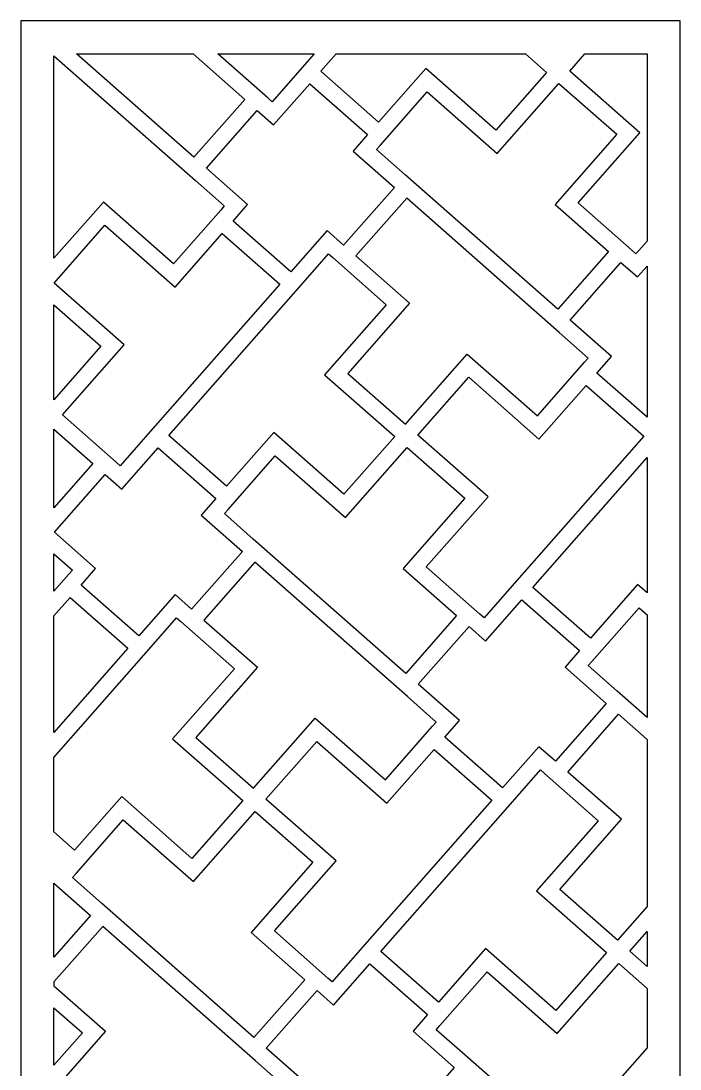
# Model space of a CAD drawing. Header units: centimetres. Extents: x -9.8 to 4.4, y -10 to 10.2.
# Drawn here: x -2.33 to 4.35, y -0.37 to 10.25 of the extents above; entities that cross this region are included whole.
import ezdxf

# ---------------------------------------------------------------- set-up
doc = ezdxf.new("R2010")
doc.units = ezdxf.units.CM
doc.header["$MEASUREMENT"] = 0
doc.layers.add('layer 1', color=7, linetype='Continuous')

msp = doc.modelspace()

# ---------------------------------------------------------------- linework, layer by layer
at = {"layer": 'layer 1', "color": 242}
for points, knots in [([(-2.32963, 10.24756), (-2.32963, 10.24756), (-2.14456, 10.24756), (-2.14456, 10.24756), (-2.14456, 10.24756), (-2.14456, 10.24756), (-0.32447, 10.24756), (-0.32447, 10.24756), (-0.32447, 10.24756), (-0.32447, 10.24756), (-0.10185, 10.24756), (-0.10185, 10.24756), (-0.10185, 10.24756), (-0.10185, 10.24756), (0.93645, 10.24756), (0.93645, 10.24756), (0.93645, 10.24756), (0.93645, 10.24756), (1.15896, 10.24756), (1.15896, 10.24756), (1.15896, 10.24756), (2.22292, 10.24756), (3.28689, 10.24756), (4.35085, 10.24756), (4.35085, 10.24756), (4.35085, 3.51141), (4.35085, -3.22474), (4.35085, -9.96089), (4.35085, -9.96089), (4.35085, -9.96089), (3.70964, -9.96089), (3.70964, -9.96089), (3.70964, -9.96089), (3.70964, -9.96089), (3.45687, -9.96089), (3.45687, -9.96089), (3.45687, -9.96089), (3.45687, -9.96089), (2.28319, -9.96089), (2.28319, -9.96089), (2.28319, -9.96089), (2.28319, -9.96089), (2.02449, -9.96089), (2.02449, -9.96089), (2.02449, -9.96089), (2.02449, -9.96089), (1.98653, -9.96089), (1.98653, -9.96089), (1.98653, -9.96089), (1.98653, -9.96089), (1.76405, -9.96089), (1.76405, -9.96089), (1.76405, -9.96089), (1.76405, -9.96089), (1.43455, -9.96089), (1.43455, -9.96089), (1.43455, -9.96089), (1.43455, -9.96089), (1.18177, -9.96089), (1.18177, -9.96089), (1.18177, -9.96089), (1.18177, -9.96089), (0.72574, -9.96089), (0.72574, -9.96089), (0.72574, -9.96089), (0.72574, -9.96089), (0.50324, -9.96089), (0.50324, -9.96089), (0.50324, -9.96089), (0.50324, -9.96089), (0.33934, -9.96089), (0.33934, -9.96089), (0.33934, -9.96089), (0.33934, -9.96089), (0.08643, -9.96089), (0.08643, -9.96089), (0.08643, -9.96089), (0.08643, -9.96089), (-0.53507, -9.96089), (-0.53507, -9.96089), (-0.53507, -9.96089), (-0.53507, -9.96089), (-0.75756, -9.96089), (-0.75756, -9.96089), (-0.75756, -9.96089), (-0.75756, -9.96089), (-1.09304, -9.96089), (-1.09304, -9.96089), (-1.09304, -9.96089), (-1.09304, -9.96089), (-1.34582, -9.96089), (-1.34582, -9.96089), (-1.34582, -9.96089), (-1.34582, -9.96089), (-2.32963, -9.96089), (-2.32963, -9.96089), (-2.32963, -9.96089), (-2.32963, -3.31007), (-2.32963, 3.34076), (-2.32963, 9.99158), (-2.32963, 9.99158), (-2.32963, 9.99158), (-2.32963, 10.18797), (-2.32963, 10.18797), (-2.32963, 10.18797), (-2.32963, 10.18797), (-2.32963, 10.24756), (-2.32963, 10.24756)], [0, 0, 0, 0, 0.03571429, 0.03571429, 0.03571429, 0.03571429, 0.07142857, 0.07142857, 0.07142857, 0.07142857, 0.10714286, 0.10714286, 0.10714286, 0.10714286, 0.14285714, 0.14285714, 0.14285714, 0.14285714, 0.17857143, 0.17857143, 0.17857143, 0.17857143, 0.21428571, 0.21428571, 0.21428571, 0.21428571, 0.25, 0.25, 0.25, 0.25, 0.28571429, 0.28571429, 0.28571429, 0.28571429, 0.32142857, 0.32142857, 0.32142857, 0.32142857, 0.35714286, 0.35714286, 0.35714286, 0.35714286, 0.39285714, 0.39285714, 0.39285714, 0.39285714, 0.42857143, 0.42857143, 0.42857143, 0.42857143, 0.46428571, 0.46428571, 0.46428571, 0.46428571, 0.5, 0.5, 0.5, 0.5, 0.53571429, 0.53571429, 0.53571429, 0.53571429, 0.57142857, 0.57142857, 0.57142857, 0.57142857, 0.60714286, 0.60714286, 0.60714286, 0.60714286, 0.64285714, 0.64285714, 0.64285714, 0.64285714, 0.67857143, 0.67857143, 0.67857143, 0.67857143, 0.71428571, 0.71428571, 0.71428571, 0.71428571, 0.75, 0.75, 0.75, 0.75, 0.78571429, 0.78571429, 0.78571429, 0.78571429, 0.82142857, 0.82142857, 0.82142857, 0.82142857, 0.85714286, 0.85714286, 0.85714286, 0.85714286, 0.89285714, 0.89285714, 0.89285714, 0.89285714, 0.92857143, 0.92857143, 0.92857143, 0.92857143, 1, 1, 1, 1]), ([(-1.9956, 7.84332), (-1.9956, 7.84332), (-1.49359, 8.41365), (-1.49359, 8.41365), (-1.49359, 8.41365), (-1.49359, 8.41365), (-1.49353, 8.41372), (-1.49353, 8.41372), (-1.49353, 8.41372), (-1.49353, 8.41372), (-0.78313, 7.78841), (-0.78313, 7.78841), (-0.78313, 7.78841), (-0.78313, 7.78841), (-0.30502, 8.33159), (-0.30502, 8.33159), (-0.30502, 8.33159), (-0.30502, 8.33159), (-0.26818, 8.37345), (-0.26818, 8.37345), (-0.26818, 8.37345), (-0.26818, 8.37345), (-0.56069, 8.63092), (-0.56069, 8.63092), (-0.56069, 8.63092), (-0.56069, 8.63092), (-1.9956, 9.89396), (-1.9956, 9.89396), (-1.9956, 9.89396), (-1.9956, 9.89396), (-1.9956, 7.84332), (-1.9956, 7.84332)], [0, 0, 0, 0, 0.11111111, 0.11111111, 0.11111111, 0.11111111, 0.22222222, 0.22222222, 0.22222222, 0.22222222, 0.33333333, 0.33333333, 0.33333333, 0.33333333, 0.44444444, 0.44444444, 0.44444444, 0.44444444, 0.55555556, 0.55555556, 0.55555556, 0.55555556, 0.66666667, 0.66666667, 0.66666667, 0.66666667, 0.77777778, 0.77777778, 0.77777778, 0.77777778, 1, 1, 1, 1]), ([(-1.76508, 9.91353), (-1.76508, 9.91353), (-0.57577, 8.86669), (-0.57577, 8.86669), (-0.57577, 8.86669), (-0.57577, 8.86669), (-0.06089, 9.45167), (-0.06089, 9.45167), (-0.06089, 9.45167), (-0.06089, 9.45167), (-0.5856, 9.91353), (-0.5856, 9.91353), (-0.5856, 9.91353), (-0.5856, 9.91353), (-1.76508, 9.91353), (-1.76508, 9.91353)], [0, 0, 0, 0, 0.2, 0.2, 0.2, 0.2, 0.4, 0.4, 0.4, 0.4, 0.6, 0.6, 0.6, 0.6, 1, 1, 1, 1]), ([(-0.33269, 9.91353), (-0.33269, 9.91353), (0.1749, 9.46676), (0.1749, 9.46676), (0.1749, 9.46676), (0.1749, 9.46676), (0.17483, 9.46669), (0.17483, 9.46669), (0.17483, 9.46669), (0.17483, 9.46669), (0.21668, 9.42985), (0.21668, 9.42985), (0.21668, 9.42985), (0.21668, 9.42985), (0.47417, 9.72237), (0.47417, 9.72237), (0.47417, 9.72237), (0.47417, 9.72237), (0.64244, 9.91353), (0.64244, 9.91353), (0.64244, 9.91353), (0.64244, 9.91353), (-0.33269, 9.91353), (-0.33269, 9.91353)], [0, 0, 0, 0, 0.14285714, 0.14285714, 0.14285714, 0.14285714, 0.28571429, 0.28571429, 0.28571429, 0.28571429, 0.42857143, 0.42857143, 0.42857143, 0.42857143, 0.57142857, 0.57142857, 0.57142857, 0.57142857, 0.71428571, 0.71428571, 0.71428571, 0.71428571, 1, 1, 1, 1]), ([(0.86494, 9.91353), (0.86494, 9.91353), (0.70995, 9.73745), (0.70995, 9.73745), (0.70995, 9.73745), (0.70995, 9.73745), (1.29491, 9.22254), (1.29491, 9.22254), (1.29491, 9.22254), (1.29491, 9.22254), (1.77308, 9.7658), (1.77308, 9.7658), (1.77308, 9.7658), (1.77308, 9.7658), (1.77316, 9.76573), (1.77316, 9.76573), (1.77316, 9.76573), (1.77316, 9.76573), (2.48348, 9.14049), (2.48348, 9.14049), (2.48348, 9.14049), (2.48348, 9.14049), (2.99844, 9.72552), (2.99844, 9.72552), (2.99844, 9.72552), (2.99844, 9.72552), (2.78484, 9.91353), (2.78484, 9.91353), (2.78484, 9.91353), (2.78484, 9.91353), (0.86494, 9.91353), (0.86494, 9.91353)], [0, 0, 0, 0, 0.11111111, 0.11111111, 0.11111111, 0.11111111, 0.22222222, 0.22222222, 0.22222222, 0.22222222, 0.33333333, 0.33333333, 0.33333333, 0.33333333, 0.44444444, 0.44444444, 0.44444444, 0.44444444, 0.55555556, 0.55555556, 0.55555556, 0.55555556, 0.66666667, 0.66666667, 0.66666667, 0.66666667, 0.77777778, 0.77777778, 0.77777778, 0.77777778, 1, 1, 1, 1]), ([(3.38655, 9.91353), (3.38655, 9.91353), (3.23422, 9.74048), (3.23422, 9.74048), (3.23422, 9.74048), (3.23422, 9.74048), (3.94455, 9.11523), (3.94455, 9.11523), (3.94455, 9.11523), (3.94455, 9.11523), (3.94449, 9.11516), (3.94449, 9.11516), (3.94449, 9.11516), (3.94449, 9.11516), (3.94455, 9.11509), (3.94455, 9.11509), (3.94455, 9.11509), (3.94455, 9.11509), (3.31933, 8.40477), (3.31933, 8.40477), (3.31933, 8.40477), (3.31933, 8.40477), (3.8625, 7.92666), (3.8625, 7.92666), (3.8625, 7.92666), (3.8625, 7.92666), (3.86244, 7.92659), (3.86244, 7.92659), (3.86244, 7.92659), (3.86244, 7.92659), (3.90429, 7.88975), (3.90429, 7.88975), (3.90429, 7.88975), (3.90429, 7.88975), (4.01683, 8.01761), (4.01683, 8.01761), (4.01683, 8.01761), (4.01683, 8.01761), (4.01683, 9.91353), (4.01683, 9.91353), (4.01683, 9.91353), (4.01683, 9.91353), (3.38655, 9.91353), (3.38655, 9.91353)], [0, 0, 0, 0, 0.08333333, 0.08333333, 0.08333333, 0.08333333, 0.16666667, 0.16666667, 0.16666667, 0.16666667, 0.25, 0.25, 0.25, 0.25, 0.33333333, 0.33333333, 0.33333333, 0.33333333, 0.41666667, 0.41666667, 0.41666667, 0.41666667, 0.5, 0.5, 0.5, 0.5, 0.58333333, 0.58333333, 0.58333333, 0.58333333, 0.66666667, 0.66666667, 0.66666667, 0.66666667, 0.75, 0.75, 0.75, 0.75, 0.83333333, 0.83333333, 0.83333333, 0.83333333, 1, 1, 1, 1]), ([(1.18455, 9.09718), (1.18455, 9.09718), (0.5996, 9.61208), (0.5996, 9.61208), (0.5996, 9.61208), (0.5996, 9.61208), (0.2317, 9.19412), (0.2317, 9.19412), (0.2317, 9.19412), (0.2317, 9.19412), (0.06449, 9.34132), (0.06449, 9.34132), (0.06449, 9.34132), (0.06449, 9.34132), (-0.45042, 8.75636), (-0.45042, 8.75636), (-0.45042, 8.75636), (-0.45042, 8.75636), (-0.03246, 8.38846), (-0.03246, 8.38846), (-0.03246, 8.38846), (-0.03246, 8.38846), (-0.17965, 8.22124), (-0.17965, 8.22124), (-0.17965, 8.22124), (-0.17965, 8.22124), (0.40539, 7.70628), (0.40539, 7.70628), (0.40539, 7.70628), (0.40539, 7.70628), (0.77327, 8.12424), (0.77327, 8.12424), (0.77327, 8.12424), (0.77327, 8.12424), (0.94042, 7.9771), (0.94042, 7.9771), (0.94042, 7.9771), (0.94042, 7.9771), (1.45537, 8.56213), (1.45537, 8.56213), (1.45537, 8.56213), (1.45537, 8.56213), (1.03743, 8.93003), (1.03743, 8.93003), (1.03743, 8.93003), (1.03743, 8.93003), (1.18455, 9.09718), (1.18455, 9.09718)], [0, 0, 0, 0, 0.07692308, 0.07692308, 0.07692308, 0.07692308, 0.15384615, 0.15384615, 0.15384615, 0.15384615, 0.23076923, 0.23076923, 0.23076923, 0.23076923, 0.30769231, 0.30769231, 0.30769231, 0.30769231, 0.38461538, 0.38461538, 0.38461538, 0.38461538, 0.46153846, 0.46153846, 0.46153846, 0.46153846, 0.53846154, 0.53846154, 0.53846154, 0.53846154, 0.61538462, 0.61538462, 0.61538462, 0.61538462, 0.69230769, 0.69230769, 0.69230769, 0.69230769, 0.76923077, 0.76923077, 0.76923077, 0.76923077, 0.84615385, 0.84615385, 0.84615385, 0.84615385, 1, 1, 1, 1]), ([(3.62671, 7.91157), (3.62671, 7.91157), (3.08355, 8.38968), (3.08355, 8.38968), (3.08355, 8.38968), (3.08355, 8.38968), (3.0836, 8.38975), (3.0836, 8.38975), (3.0836, 8.38975), (3.0836, 8.38975), (3.08352, 8.38982), (3.08352, 8.38982), (3.08352, 8.38982), (3.08352, 8.38982), (3.70878, 9.10015), (3.70878, 9.10015), (3.70878, 9.10015), (3.70878, 9.10015), (3.12382, 9.61504), (3.12382, 9.61504), (3.12382, 9.61504), (3.12382, 9.61504), (2.49856, 8.90471), (2.49856, 8.90471), (2.49856, 8.90471), (2.49856, 8.90471), (2.49849, 8.90477), (2.49849, 8.90477), (2.49849, 8.90477), (2.49849, 8.90477), (1.78816, 9.53002), (1.78816, 9.53002), (1.78816, 9.53002), (1.78816, 9.53002), (1.30999, 8.98678), (1.30999, 8.98678), (1.30999, 8.98678), (1.30999, 8.98678), (1.30992, 8.98684), (1.30992, 8.98684), (1.30992, 8.98684), (1.30992, 8.98684), (1.27314, 8.94504), (1.27314, 8.94504), (1.27314, 8.94504), (1.27314, 8.94504), (1.56566, 8.68758), (1.56566, 8.68758), (1.56566, 8.68758), (1.56566, 8.68758), (3.11182, 7.3266), (3.11182, 7.3266), (3.11182, 7.3266), (3.11182, 7.3266), (3.62671, 7.91157), (3.62671, 7.91157)], [0, 0, 0, 0, 0.06666667, 0.06666667, 0.06666667, 0.06666667, 0.13333333, 0.13333333, 0.13333333, 0.13333333, 0.2, 0.2, 0.2, 0.2, 0.26666667, 0.26666667, 0.26666667, 0.26666667, 0.33333333, 0.33333333, 0.33333333, 0.33333333, 0.4, 0.4, 0.4, 0.4, 0.46666667, 0.46666667, 0.46666667, 0.46666667, 0.53333333, 0.53333333, 0.53333333, 0.53333333, 0.6, 0.6, 0.6, 0.6, 0.66666667, 0.66666667, 0.66666667, 0.66666667, 0.73333333, 0.73333333, 0.73333333, 0.73333333, 0.8, 0.8, 0.8, 0.8, 0.86666667, 0.86666667, 0.86666667, 0.86666667, 1, 1, 1, 1]), ([(2.90447, 6.24831), (2.90447, 6.24831), (2.19408, 6.87363), (2.19408, 6.87363), (2.19408, 6.87363), (2.19408, 6.87363), (2.194, 6.87355), (2.194, 6.87355), (2.194, 6.87355), (2.194, 6.87355), (1.56877, 6.16323), (1.56877, 6.16323), (1.56877, 6.16323), (1.56877, 6.16323), (0.98373, 6.67819), (0.98373, 6.67819), (0.98373, 6.67819), (0.98373, 6.67819), (1.60904, 7.38859), (1.60904, 7.38859), (1.60904, 7.38859), (1.60904, 7.38859), (1.06578, 7.86676), (1.06578, 7.86676), (1.06578, 7.86676), (1.06578, 7.86676), (1.58074, 8.45179), (1.58074, 8.45179), (1.58074, 8.45179), (1.58074, 8.45179), (3.1269, 7.09084), (3.1269, 7.09084), (3.1269, 7.09084), (3.1269, 7.09084), (3.41943, 6.83336), (3.41943, 6.83336), (3.41943, 6.83336), (3.41943, 6.83336), (3.38258, 6.7915), (3.38258, 6.7915), (3.38258, 6.7915), (3.38258, 6.7915), (2.90447, 6.24831), (2.90447, 6.24831)], [0, 0, 0, 0, 0.08333333, 0.08333333, 0.08333333, 0.08333333, 0.16666667, 0.16666667, 0.16666667, 0.16666667, 0.25, 0.25, 0.25, 0.25, 0.33333333, 0.33333333, 0.33333333, 0.33333333, 0.41666667, 0.41666667, 0.41666667, 0.41666667, 0.5, 0.5, 0.5, 0.5, 0.58333333, 0.58333333, 0.58333333, 0.58333333, 0.66666667, 0.66666667, 0.66666667, 0.66666667, 0.75, 0.75, 0.75, 0.75, 0.83333333, 0.83333333, 0.83333333, 0.83333333, 1, 1, 1, 1]), ([(-1.99348, 7.59298), (-1.99348, 7.59298), (-1.28314, 6.96772), (-1.28314, 6.96772), (-1.28314, 6.96772), (-1.28314, 6.96772), (-1.28321, 6.96765), (-1.28321, 6.96765), (-1.28321, 6.96765), (-1.28321, 6.96765), (-1.28313, 6.9676), (-1.28313, 6.9676), (-1.28313, 6.9676), (-1.28313, 6.9676), (-1.90838, 6.25728), (-1.90838, 6.25728), (-1.90838, 6.25728), (-1.90838, 6.25728), (-1.36521, 5.77915), (-1.36521, 5.77915), (-1.36521, 5.77915), (-1.36521, 5.77915), (-1.36527, 5.77907), (-1.36527, 5.77907), (-1.36527, 5.77907), (-1.36527, 5.77907), (-1.3234, 5.74224), (-1.3234, 5.74224), (-1.3234, 5.74224), (-1.3234, 5.74224), (-1.06593, 6.03475), (-1.06593, 6.03475), (-1.06593, 6.03475), (-1.06593, 6.03475), (0.29503, 7.58092), (0.29503, 7.58092), (0.29503, 7.58092), (0.29503, 7.58092), (-0.29, 8.09588), (-0.29, 8.09588), (-0.29, 8.09588), (-0.29, 8.09588), (-0.76811, 7.5527), (-0.76811, 7.5527), (-0.76811, 7.5527), (-0.76811, 7.5527), (-0.76818, 7.55262), (-0.76818, 7.55262), (-0.76818, 7.55262), (-0.76818, 7.55262), (-1.47858, 8.17794), (-1.47858, 8.17794), (-1.47858, 8.17794), (-1.47858, 8.17794), (-1.99348, 7.59298), (-1.99348, 7.59298)], [0, 0, 0, 0, 0.06666667, 0.06666667, 0.06666667, 0.06666667, 0.13333333, 0.13333333, 0.13333333, 0.13333333, 0.2, 0.2, 0.2, 0.2, 0.26666667, 0.26666667, 0.26666667, 0.26666667, 0.33333333, 0.33333333, 0.33333333, 0.33333333, 0.4, 0.4, 0.4, 0.4, 0.46666667, 0.46666667, 0.46666667, 0.46666667, 0.53333333, 0.53333333, 0.53333333, 0.53333333, 0.6, 0.6, 0.6, 0.6, 0.66666667, 0.66666667, 0.66666667, 0.66666667, 0.73333333, 0.73333333, 0.73333333, 0.73333333, 0.8, 0.8, 0.8, 0.8, 0.86666667, 0.86666667, 0.86666667, 0.86666667, 1, 1, 1, 1]), ([(-0.24518, 5.53494), (-0.24518, 5.53494), (0.23299, 6.07819), (0.23299, 6.07819), (0.23299, 6.07819), (0.23299, 6.07819), (0.23306, 6.07814), (0.23306, 6.07814), (0.23306, 6.07814), (0.23306, 6.07814), (0.94338, 5.45288), (0.94338, 5.45288), (0.94338, 5.45288), (0.94338, 5.45288), (1.45834, 6.03793), (1.45834, 6.03793), (1.45834, 6.03793), (1.45834, 6.03793), (0.74802, 6.66316), (0.74802, 6.66316), (0.74802, 6.66316), (0.74802, 6.66316), (1.37332, 7.37356), (1.37332, 7.37356), (1.37332, 7.37356), (1.37332, 7.37356), (0.83007, 7.85174), (0.83007, 7.85174), (0.83007, 7.85174), (0.83007, 7.85174), (0.78828, 7.88852), (0.78828, 7.88852), (0.78828, 7.88852), (0.78828, 7.88852), (0.53081, 7.59601), (0.53081, 7.59601), (0.53081, 7.59601), (0.53081, 7.59601), (-0.83016, 6.04984), (-0.83016, 6.04984), (-0.83016, 6.04984), (-0.83016, 6.04984), (-0.24518, 5.53494), (-0.24518, 5.53494)], [0, 0, 0, 0, 0.08333333, 0.08333333, 0.08333333, 0.08333333, 0.16666667, 0.16666667, 0.16666667, 0.16666667, 0.25, 0.25, 0.25, 0.25, 0.33333333, 0.33333333, 0.33333333, 0.33333333, 0.41666667, 0.41666667, 0.41666667, 0.41666667, 0.5, 0.5, 0.5, 0.5, 0.58333333, 0.58333333, 0.58333333, 0.58333333, 0.66666667, 0.66666667, 0.66666667, 0.66666667, 0.75, 0.75, 0.75, 0.75, 0.83333333, 0.83333333, 0.83333333, 0.83333333, 1, 1, 1, 1]), ([(4.01683, 7.76481), (4.01683, 7.76481), (3.91931, 7.65403), (3.91931, 7.65403), (3.91931, 7.65403), (3.91931, 7.65403), (3.75208, 7.80123), (3.75208, 7.80123), (3.75208, 7.80123), (3.75208, 7.80123), (3.23719, 7.21626), (3.23719, 7.21626), (3.23719, 7.21626), (3.23719, 7.21626), (3.65514, 6.84837), (3.65514, 6.84837), (3.65514, 6.84837), (3.65514, 6.84837), (3.50795, 6.68114), (3.50795, 6.68114), (3.50795, 6.68114), (3.50795, 6.68114), (4.01683, 6.23322), (4.01683, 6.23322), (4.01683, 6.23322), (4.01683, 6.23322), (4.01683, 7.76481), (4.01683, 7.76481)], [0, 0, 0, 0, 0.125, 0.125, 0.125, 0.125, 0.25, 0.25, 0.25, 0.25, 0.375, 0.375, 0.375, 0.375, 0.5, 0.5, 0.5, 0.5, 0.625, 0.625, 0.625, 0.625, 0.75, 0.75, 0.75, 0.75, 1, 1, 1, 1]), ([(-1.9956, 6.41109), (-1.9956, 6.41109), (-1.51892, 6.95264), (-1.51892, 6.95264), (-1.51892, 6.95264), (-1.51892, 6.95264), (-1.9956, 7.37224), (-1.9956, 7.37224), (-1.9956, 7.37224), (-1.9956, 7.37224), (-1.9956, 6.41109), (-1.9956, 6.41109)], [0, 0, 0, 0, 0.25, 0.25, 0.25, 0.25, 0.5, 0.5, 0.5, 0.5, 1, 1, 1, 1]), ([(1.69413, 6.05288), (1.69413, 6.05288), (2.40446, 5.42763), (2.40446, 5.42763), (2.40446, 5.42763), (2.40446, 5.42763), (2.4044, 5.42756), (2.4044, 5.42756), (2.4044, 5.42756), (2.4044, 5.42756), (2.40447, 5.42749), (2.40447, 5.42749), (2.40447, 5.42749), (2.40447, 5.42749), (1.77921, 4.71717), (1.77921, 4.71717), (1.77921, 4.71717), (1.77921, 4.71717), (2.3224, 4.23905), (2.3224, 4.23905), (2.3224, 4.23905), (2.3224, 4.23905), (2.32233, 4.23899), (2.32233, 4.23899), (2.32233, 4.23899), (2.32233, 4.23899), (2.36419, 4.20214), (2.36419, 4.20214), (2.36419, 4.20214), (2.36419, 4.20214), (2.62167, 4.49467), (2.62167, 4.49467), (2.62167, 4.49467), (2.62167, 4.49467), (3.98264, 6.04082), (3.98264, 6.04082), (3.98264, 6.04082), (3.98264, 6.04082), (3.39759, 6.55577), (3.39759, 6.55577), (3.39759, 6.55577), (3.39759, 6.55577), (2.91949, 6.0126), (2.91949, 6.0126), (2.91949, 6.0126), (2.91949, 6.0126), (2.91943, 6.01254), (2.91943, 6.01254), (2.91943, 6.01254), (2.91943, 6.01254), (2.20902, 6.63783), (2.20902, 6.63783), (2.20902, 6.63783), (2.20902, 6.63783), (1.69413, 6.05288), (1.69413, 6.05288)], [0, 0, 0, 0, 0.06666667, 0.06666667, 0.06666667, 0.06666667, 0.13333333, 0.13333333, 0.13333333, 0.13333333, 0.2, 0.2, 0.2, 0.2, 0.26666667, 0.26666667, 0.26666667, 0.26666667, 0.33333333, 0.33333333, 0.33333333, 0.33333333, 0.4, 0.4, 0.4, 0.4, 0.46666667, 0.46666667, 0.46666667, 0.46666667, 0.53333333, 0.53333333, 0.53333333, 0.53333333, 0.6, 0.6, 0.6, 0.6, 0.66666667, 0.66666667, 0.66666667, 0.66666667, 0.73333333, 0.73333333, 0.73333333, 0.73333333, 0.8, 0.8, 0.8, 0.8, 0.86666667, 0.86666667, 0.86666667, 0.86666667, 1, 1, 1, 1]), ([(-1.9956, 5.31574), (-1.9956, 5.31574), (-1.60097, 5.76407), (-1.60097, 5.76407), (-1.60097, 5.76407), (-1.60097, 5.76407), (-1.9956, 6.11142), (-1.9956, 6.11142), (-1.9956, 6.11142), (-1.9956, 6.11142), (-1.9956, 5.31574), (-1.9956, 5.31574)], [0, 0, 0, 0, 0.25, 0.25, 0.25, 0.25, 0.5, 0.5, 0.5, 0.5, 1, 1, 1, 1]), ([(-0.59967, 4.28951), (-0.59967, 4.28951), (-0.08471, 4.87454), (-0.08471, 4.87454), (-0.08471, 4.87454), (-0.08471, 4.87454), (-0.50265, 5.24242), (-0.50265, 5.24242), (-0.50265, 5.24242), (-0.50265, 5.24242), (-0.35554, 5.40957), (-0.35554, 5.40957), (-0.35554, 5.40957), (-0.35554, 5.40957), (-0.9405, 5.92448), (-0.9405, 5.92448), (-0.9405, 5.92448), (-0.9405, 5.92448), (-1.30839, 5.50653), (-1.30839, 5.50653), (-1.30839, 5.50653), (-1.30839, 5.50653), (-1.47562, 5.65371), (-1.47562, 5.65371), (-1.47562, 5.65371), (-1.47562, 5.65371), (-1.99052, 5.06875), (-1.99052, 5.06875), (-1.99052, 5.06875), (-1.99052, 5.06875), (-1.57256, 4.70086), (-1.57256, 4.70086), (-1.57256, 4.70086), (-1.57256, 4.70086), (-1.71975, 4.53364), (-1.71975, 4.53364), (-1.71975, 4.53364), (-1.71975, 4.53364), (-1.13471, 4.01869), (-1.13471, 4.01869), (-1.13471, 4.01869), (-1.13471, 4.01869), (-0.76682, 4.43664), (-0.76682, 4.43664), (-0.76682, 4.43664), (-0.76682, 4.43664), (-0.59967, 4.28951), (-0.59967, 4.28951)], [0, 0, 0, 0, 0.07692308, 0.07692308, 0.07692308, 0.07692308, 0.15384615, 0.15384615, 0.15384615, 0.15384615, 0.23076923, 0.23076923, 0.23076923, 0.23076923, 0.30769231, 0.30769231, 0.30769231, 0.30769231, 0.38461538, 0.38461538, 0.38461538, 0.38461538, 0.46153846, 0.46153846, 0.46153846, 0.46153846, 0.53846154, 0.53846154, 0.53846154, 0.53846154, 0.61538462, 0.61538462, 0.61538462, 0.61538462, 0.69230769, 0.69230769, 0.69230769, 0.69230769, 0.76923077, 0.76923077, 0.76923077, 0.76923077, 0.84615385, 0.84615385, 0.84615385, 0.84615385, 1, 1, 1, 1]), ([(0.02555, 4.99996), (0.02555, 4.99996), (1.57173, 3.639), (1.57173, 3.639), (1.57173, 3.639), (1.57173, 3.639), (2.08662, 4.22398), (2.08662, 4.22398), (2.08662, 4.22398), (2.08662, 4.22398), (1.54345, 4.70208), (1.54345, 4.70208), (1.54345, 4.70208), (1.54345, 4.70208), (1.54352, 4.70216), (1.54352, 4.70216), (1.54352, 4.70216), (1.54352, 4.70216), (1.54344, 4.70222), (1.54344, 4.70222), (1.54344, 4.70222), (1.54344, 4.70222), (2.16868, 5.41255), (2.16868, 5.41255), (2.16868, 5.41255), (2.16868, 5.41255), (1.58371, 5.92744), (1.58371, 5.92744), (1.58371, 5.92744), (1.58371, 5.92744), (0.95848, 5.21712), (0.95848, 5.21712), (0.95848, 5.21712), (0.95848, 5.21712), (0.95841, 5.21718), (0.95841, 5.21718), (0.95841, 5.21718), (0.95841, 5.21718), (0.24807, 5.84243), (0.24807, 5.84243), (0.24807, 5.84243), (0.24807, 5.84243), (-0.2301, 5.29917), (-0.2301, 5.29917), (-0.2301, 5.29917), (-0.2301, 5.29917), (-0.23017, 5.29924), (-0.23017, 5.29924), (-0.23017, 5.29924), (-0.23017, 5.29924), (-0.26695, 5.25745), (-0.26695, 5.25745), (-0.26695, 5.25745), (-0.26695, 5.25745), (0.02555, 4.99996), (0.02555, 4.99996)], [0, 0, 0, 0, 0.06666667, 0.06666667, 0.06666667, 0.06666667, 0.13333333, 0.13333333, 0.13333333, 0.13333333, 0.2, 0.2, 0.2, 0.2, 0.26666667, 0.26666667, 0.26666667, 0.26666667, 0.33333333, 0.33333333, 0.33333333, 0.33333333, 0.4, 0.4, 0.4, 0.4, 0.46666667, 0.46666667, 0.46666667, 0.46666667, 0.53333333, 0.53333333, 0.53333333, 0.53333333, 0.6, 0.6, 0.6, 0.6, 0.66666667, 0.66666667, 0.66666667, 0.66666667, 0.73333333, 0.73333333, 0.73333333, 0.73333333, 0.8, 0.8, 0.8, 0.8, 0.86666667, 0.86666667, 0.86666667, 0.86666667, 1, 1, 1, 1]), ([(4.01683, 5.82689), (4.01683, 5.82689), (2.85744, 4.50975), (2.85744, 4.50975), (2.85744, 4.50975), (2.85744, 4.50975), (3.44241, 3.99485), (3.44241, 3.99485), (3.44241, 3.99485), (3.44241, 3.99485), (3.92059, 4.5381), (3.92059, 4.5381), (3.92059, 4.5381), (3.92059, 4.5381), (3.92066, 4.53803), (3.92066, 4.53803), (3.92066, 4.53803), (3.92066, 4.53803), (4.01683, 4.45338), (4.01683, 4.45338), (4.01683, 4.45338), (4.01683, 4.45338), (4.01683, 5.82689), (4.01683, 5.82689)], [0, 0, 0, 0, 0.14285714, 0.14285714, 0.14285714, 0.14285714, 0.28571429, 0.28571429, 0.28571429, 0.28571429, 0.42857143, 0.42857143, 0.42857143, 0.42857143, 0.57142857, 0.57142857, 0.57142857, 0.57142857, 0.71428571, 0.71428571, 0.71428571, 0.71428571, 1, 1, 1, 1]), ([(-1.9956, 4.47302), (-1.9956, 4.47302), (-1.84511, 4.64399), (-1.84511, 4.64399), (-1.84511, 4.64399), (-1.84511, 4.64399), (-1.80826, 4.68585), (-1.80826, 4.68585), (-1.80826, 4.68585), (-1.80826, 4.68585), (-1.9956, 4.85075), (-1.9956, 4.85075), (-1.9956, 4.85075), (-1.9956, 4.85075), (-1.9956, 4.47302), (-1.9956, 4.47302)], [0, 0, 0, 0, 0.2, 0.2, 0.2, 0.2, 0.4, 0.4, 0.4, 0.4, 0.6, 0.6, 0.6, 0.6, 1, 1, 1, 1]), ([(1.36437, 2.56072), (1.36437, 2.56072), (0.65397, 3.18602), (0.65397, 3.18602), (0.65397, 3.18602), (0.65397, 3.18602), (0.65391, 3.18596), (0.65391, 3.18596), (0.65391, 3.18596), (0.65391, 3.18596), (0.02867, 2.47561), (0.02867, 2.47561), (0.02867, 2.47561), (0.02867, 2.47561), (-0.55636, 2.99058), (-0.55636, 2.99058), (-0.55636, 2.99058), (-0.55636, 2.99058), (0.06894, 3.70098), (0.06894, 3.70098), (0.06894, 3.70098), (0.06894, 3.70098), (-0.47432, 4.17916), (-0.47432, 4.17916), (-0.47432, 4.17916), (-0.47432, 4.17916), (0.04065, 4.76419), (0.04065, 4.76419), (0.04065, 4.76419), (0.04065, 4.76419), (1.58682, 3.40323), (1.58682, 3.40323), (1.58682, 3.40323), (1.58682, 3.40323), (1.87933, 3.14576), (1.87933, 3.14576), (1.87933, 3.14576), (1.87933, 3.14576), (1.84249, 3.10389), (1.84249, 3.10389), (1.84249, 3.10389), (1.84249, 3.10389), (1.36437, 2.56072), (1.36437, 2.56072)], [0, 0, 0, 0, 0.08333333, 0.08333333, 0.08333333, 0.08333333, 0.16666667, 0.16666667, 0.16666667, 0.16666667, 0.25, 0.25, 0.25, 0.25, 0.33333333, 0.33333333, 0.33333333, 0.33333333, 0.41666667, 0.41666667, 0.41666667, 0.41666667, 0.5, 0.5, 0.5, 0.5, 0.58333333, 0.58333333, 0.58333333, 0.58333333, 0.66666667, 0.66666667, 0.66666667, 0.66666667, 0.75, 0.75, 0.75, 0.75, 0.83333333, 0.83333333, 0.83333333, 0.83333333, 1, 1, 1, 1]), ([(-1.9956, 3.04064), (-1.9956, 3.04064), (-1.24507, 3.89331), (-1.24507, 3.89331), (-1.24507, 3.89331), (-1.24507, 3.89331), (-1.83009, 4.40828), (-1.83009, 4.40828), (-1.83009, 4.40828), (-1.83009, 4.40828), (-1.9956, 4.22024), (-1.9956, 4.22024), (-1.9956, 4.22024), (-1.9956, 4.22024), (-1.9956, 3.04064), (-1.9956, 3.04064)], [0, 0, 0, 0, 0.2, 0.2, 0.2, 0.2, 0.4, 0.4, 0.4, 0.4, 0.6, 0.6, 0.6, 0.6, 1, 1, 1, 1]), ([(3.08794, 2.74941), (3.08794, 2.74941), (3.60289, 3.33443), (3.60289, 3.33443), (3.60289, 3.33443), (3.60289, 3.33443), (3.18495, 3.70234), (3.18495, 3.70234), (3.18495, 3.70234), (3.18495, 3.70234), (3.33207, 3.86948), (3.33207, 3.86948), (3.33207, 3.86948), (3.33207, 3.86948), (2.7471, 4.38439), (2.7471, 4.38439), (2.7471, 4.38439), (2.7471, 4.38439), (2.37921, 3.96643), (2.37921, 3.96643), (2.37921, 3.96643), (2.37921, 3.96643), (2.21198, 4.11362), (2.21198, 4.11362), (2.21198, 4.11362), (2.21198, 4.11362), (1.6971, 3.52866), (1.6971, 3.52866), (1.6971, 3.52866), (1.6971, 3.52866), (2.11506, 3.16076), (2.11506, 3.16076), (2.11506, 3.16076), (2.11506, 3.16076), (1.96785, 2.99355), (1.96785, 2.99355), (1.96785, 2.99355), (1.96785, 2.99355), (2.55288, 2.47859), (2.55288, 2.47859), (2.55288, 2.47859), (2.55288, 2.47859), (2.92077, 2.89654), (2.92077, 2.89654), (2.92077, 2.89654), (2.92077, 2.89654), (3.08794, 2.74941), (3.08794, 2.74941)], [0, 0, 0, 0, 0.07692308, 0.07692308, 0.07692308, 0.07692308, 0.15384615, 0.15384615, 0.15384615, 0.15384615, 0.23076923, 0.23076923, 0.23076923, 0.23076923, 0.30769231, 0.30769231, 0.30769231, 0.30769231, 0.38461538, 0.38461538, 0.38461538, 0.38461538, 0.46153846, 0.46153846, 0.46153846, 0.46153846, 0.53846154, 0.53846154, 0.53846154, 0.53846154, 0.61538462, 0.61538462, 0.61538462, 0.61538462, 0.69230769, 0.69230769, 0.69230769, 0.69230769, 0.76923077, 0.76923077, 0.76923077, 0.76923077, 0.84615385, 0.84615385, 0.84615385, 0.84615385, 1, 1, 1, 1]), ([(4.01683, 4.23088), (4.01683, 4.23088), (3.93567, 4.30232), (3.93567, 4.30232), (3.93567, 4.30232), (3.93567, 4.30232), (3.4575, 3.75908), (3.4575, 3.75908), (3.4575, 3.75908), (3.4575, 3.75908), (3.45743, 3.75913), (3.45743, 3.75913), (3.45743, 3.75913), (3.45743, 3.75913), (3.42064, 3.71735), (3.42064, 3.71735), (3.42064, 3.71735), (3.42064, 3.71735), (3.71316, 3.45987), (3.71316, 3.45987), (3.71316, 3.45987), (3.71316, 3.45987), (4.01683, 3.19258), (4.01683, 3.19258), (4.01683, 3.19258), (4.01683, 3.19258), (4.01683, 4.23088), (4.01683, 4.23088)], [0, 0, 0, 0, 0.125, 0.125, 0.125, 0.125, 0.25, 0.25, 0.25, 0.25, 0.375, 0.375, 0.375, 0.375, 0.5, 0.5, 0.5, 0.5, 0.625, 0.625, 0.625, 0.625, 0.75, 0.75, 0.75, 0.75, 1, 1, 1, 1]), ([(-1.9956, 2.03247), (-1.9956, 2.03247), (-1.78529, 1.84734), (-1.78529, 1.84734), (-1.78529, 1.84734), (-1.78529, 1.84734), (-1.3071, 2.39059), (-1.3071, 2.39059), (-1.3071, 2.39059), (-1.3071, 2.39059), (-1.30704, 2.39053), (-1.30704, 2.39053), (-1.30704, 2.39053), (-1.30704, 2.39053), (-0.59671, 1.76529), (-0.59671, 1.76529), (-0.59671, 1.76529), (-0.59671, 1.76529), (-0.08175, 2.35032), (-0.08175, 2.35032), (-0.08175, 2.35032), (-0.08175, 2.35032), (-0.79209, 2.97556), (-0.79209, 2.97556), (-0.79209, 2.97556), (-0.79209, 2.97556), (-0.16677, 3.68597), (-0.16677, 3.68597), (-0.16677, 3.68597), (-0.16677, 3.68597), (-0.71003, 4.16414), (-0.71003, 4.16414), (-0.71003, 4.16414), (-0.71003, 4.16414), (-0.75181, 4.20092), (-0.75181, 4.20092), (-0.75181, 4.20092), (-0.75181, 4.20092), (-1.00929, 3.9084), (-1.00929, 3.9084), (-1.00929, 3.9084), (-1.00929, 3.9084), (-1.9956, 2.78786), (-1.9956, 2.78786), (-1.9956, 2.78786), (-1.9956, 2.78786), (-1.9956, 2.03247), (-1.9956, 2.03247)], [0, 0, 0, 0, 0.07692308, 0.07692308, 0.07692308, 0.07692308, 0.15384615, 0.15384615, 0.15384615, 0.15384615, 0.23076923, 0.23076923, 0.23076923, 0.23076923, 0.30769231, 0.30769231, 0.30769231, 0.30769231, 0.38461538, 0.38461538, 0.38461538, 0.38461538, 0.46153846, 0.46153846, 0.46153846, 0.46153846, 0.53846154, 0.53846154, 0.53846154, 0.53846154, 0.61538462, 0.61538462, 0.61538462, 0.61538462, 0.69230769, 0.69230769, 0.69230769, 0.69230769, 0.76923077, 0.76923077, 0.76923077, 0.76923077, 0.84615385, 0.84615385, 0.84615385, 0.84615385, 1, 1, 1, 1]), ([(4.01683, 2.97008), (4.01683, 2.97008), (3.72825, 3.22409), (3.72825, 3.22409), (3.72825, 3.22409), (3.72825, 3.22409), (3.21329, 2.63907), (3.21329, 2.63907), (3.21329, 2.63907), (3.21329, 2.63907), (3.75655, 2.16089), (3.75655, 2.16089), (3.75655, 2.16089), (3.75655, 2.16089), (3.13124, 1.45049), (3.13124, 1.45049), (3.13124, 1.45049), (3.13124, 1.45049), (3.71627, 0.93552), (3.71627, 0.93552), (3.71627, 0.93552), (3.71627, 0.93552), (4.01683, 1.27698), (4.01683, 1.27698), (4.01683, 1.27698), (4.01683, 1.27698), (4.01683, 2.97008), (4.01683, 2.97008)], [0, 0, 0, 0, 0.125, 0.125, 0.125, 0.125, 0.25, 0.25, 0.25, 0.25, 0.375, 0.375, 0.375, 0.375, 0.5, 0.5, 0.5, 0.5, 0.625, 0.625, 0.625, 0.625, 0.75, 0.75, 0.75, 0.75, 1, 1, 1, 1]), ([(0.15405, 2.36528), (0.15405, 2.36528), (0.86436, 1.74003), (0.86436, 1.74003), (0.86436, 1.74003), (0.86436, 1.74003), (0.8643, 1.73996), (0.8643, 1.73996), (0.8643, 1.73996), (0.8643, 1.73996), (0.86438, 1.7399), (0.86438, 1.7399), (0.86438, 1.7399), (0.86438, 1.7399), (0.23912, 1.02957), (0.23912, 1.02957), (0.23912, 1.02957), (0.23912, 1.02957), (0.78231, 0.55145), (0.78231, 0.55145), (0.78231, 0.55145), (0.78231, 0.55145), (0.78224, 0.55139), (0.78224, 0.55139), (0.78224, 0.55139), (0.78224, 0.55139), (0.8241, 0.51454), (0.8241, 0.51454), (0.8241, 0.51454), (0.8241, 0.51454), (1.08158, 0.80706), (1.08158, 0.80706), (1.08158, 0.80706), (1.08158, 0.80706), (2.44254, 2.35322), (2.44254, 2.35322), (2.44254, 2.35322), (2.44254, 2.35322), (1.85751, 2.86818), (1.85751, 2.86818), (1.85751, 2.86818), (1.85751, 2.86818), (1.37939, 2.325), (1.37939, 2.325), (1.37939, 2.325), (1.37939, 2.325), (1.37932, 2.32493), (1.37932, 2.32493), (1.37932, 2.32493), (1.37932, 2.32493), (0.66893, 2.95023), (0.66893, 2.95023), (0.66893, 2.95023), (0.66893, 2.95023), (0.15405, 2.36528), (0.15405, 2.36528)], [0, 0, 0, 0, 0.06666667, 0.06666667, 0.06666667, 0.06666667, 0.13333333, 0.13333333, 0.13333333, 0.13333333, 0.2, 0.2, 0.2, 0.2, 0.26666667, 0.26666667, 0.26666667, 0.26666667, 0.33333333, 0.33333333, 0.33333333, 0.33333333, 0.4, 0.4, 0.4, 0.4, 0.46666667, 0.46666667, 0.46666667, 0.46666667, 0.53333333, 0.53333333, 0.53333333, 0.53333333, 0.6, 0.6, 0.6, 0.6, 0.66666667, 0.66666667, 0.66666667, 0.66666667, 0.73333333, 0.73333333, 0.73333333, 0.73333333, 0.8, 0.8, 0.8, 0.8, 0.86666667, 0.86666667, 0.86666667, 0.86666667, 1, 1, 1, 1]), ([(1.90232, 0.30725), (1.90232, 0.30725), (2.3805, 0.85049), (2.3805, 0.85049), (2.3805, 0.85049), (2.3805, 0.85049), (2.38056, 0.85043), (2.38056, 0.85043), (2.38056, 0.85043), (2.38056, 0.85043), (3.0909, 0.22519), (3.0909, 0.22519), (3.0909, 0.22519), (3.0909, 0.22519), (3.60584, 0.81023), (3.60584, 0.81023), (3.60584, 0.81023), (3.60584, 0.81023), (2.89551, 1.43548), (2.89551, 1.43548), (2.89551, 1.43548), (2.89551, 1.43548), (3.52083, 2.14586), (3.52083, 2.14586), (3.52083, 2.14586), (3.52083, 2.14586), (2.97759, 2.62404), (2.97759, 2.62404), (2.97759, 2.62404), (2.97759, 2.62404), (2.93579, 2.66084), (2.93579, 2.66084), (2.93579, 2.66084), (2.93579, 2.66084), (2.6783, 2.36832), (2.6783, 2.36832), (2.6783, 2.36832), (2.6783, 2.36832), (1.31735, 0.82215), (1.31735, 0.82215), (1.31735, 0.82215), (1.31735, 0.82215), (1.90232, 0.30725), (1.90232, 0.30725)], [0, 0, 0, 0, 0.08333333, 0.08333333, 0.08333333, 0.08333333, 0.16666667, 0.16666667, 0.16666667, 0.16666667, 0.25, 0.25, 0.25, 0.25, 0.33333333, 0.33333333, 0.33333333, 0.33333333, 0.41666667, 0.41666667, 0.41666667, 0.41666667, 0.5, 0.5, 0.5, 0.5, 0.58333333, 0.58333333, 0.58333333, 0.58333333, 0.66666667, 0.66666667, 0.66666667, 0.66666667, 0.75, 0.75, 0.75, 0.75, 0.83333333, 0.83333333, 0.83333333, 0.83333333, 1, 1, 1, 1]), ([(-1.51453, 1.31236), (-1.51453, 1.31236), (0.03163, -0.04859), (0.03163, -0.04859), (0.03163, -0.04859), (0.03163, -0.04859), (0.54654, 0.53637), (0.54654, 0.53637), (0.54654, 0.53637), (0.54654, 0.53637), (0.00336, 1.01448), (0.00336, 1.01448), (0.00336, 1.01448), (0.00336, 1.01448), (0.00341, 1.01455), (0.00341, 1.01455), (0.00341, 1.01455), (0.00341, 1.01455), (0.00334, 1.01462), (0.00334, 1.01462), (0.00334, 1.01462), (0.00334, 1.01462), (0.62859, 1.72494), (0.62859, 1.72494), (0.62859, 1.72494), (0.62859, 1.72494), (0.04363, 2.23984), (0.04363, 2.23984), (0.04363, 2.23984), (0.04363, 2.23984), (-0.58162, 1.52951), (-0.58162, 1.52951), (-0.58162, 1.52951), (-0.58162, 1.52951), (-0.58171, 1.52957), (-0.58171, 1.52957), (-0.58171, 1.52957), (-0.58171, 1.52957), (-1.29202, 2.15482), (-1.29202, 2.15482), (-1.29202, 2.15482), (-1.29202, 2.15482), (-1.7702, 1.61157), (-1.7702, 1.61157), (-1.7702, 1.61157), (-1.7702, 1.61157), (-1.77027, 1.61164), (-1.77027, 1.61164), (-1.77027, 1.61164), (-1.77027, 1.61164), (-1.80706, 1.56984), (-1.80706, 1.56984), (-1.80706, 1.56984), (-1.80706, 1.56984), (-1.51453, 1.31236), (-1.51453, 1.31236)], [0, 0, 0, 0, 0.06666667, 0.06666667, 0.06666667, 0.06666667, 0.13333333, 0.13333333, 0.13333333, 0.13333333, 0.2, 0.2, 0.2, 0.2, 0.26666667, 0.26666667, 0.26666667, 0.26666667, 0.33333333, 0.33333333, 0.33333333, 0.33333333, 0.4, 0.4, 0.4, 0.4, 0.46666667, 0.46666667, 0.46666667, 0.46666667, 0.53333333, 0.53333333, 0.53333333, 0.53333333, 0.6, 0.6, 0.6, 0.6, 0.66666667, 0.66666667, 0.66666667, 0.66666667, 0.73333333, 0.73333333, 0.73333333, 0.73333333, 0.8, 0.8, 0.8, 0.8, 0.86666667, 0.86666667, 0.86666667, 0.86666667, 1, 1, 1, 1]), ([(-1.9956, 0.76568), (-1.9956, 0.76568), (-1.62481, 1.18694), (-1.62481, 1.18694), (-1.62481, 1.18694), (-1.62481, 1.18694), (-1.9956, 1.51332), (-1.9956, 1.51332), (-1.9956, 1.51332), (-1.9956, 1.51332), (-1.9956, 0.76568), (-1.9956, 0.76568)], [0, 0, 0, 0, 0.25, 0.25, 0.25, 0.25, 0.5, 0.5, 0.5, 0.5, 1, 1, 1, 1]), ([(-0.17572, -1.12689), (-0.17572, -1.12689), (-0.88613, -0.50157), (-0.88613, -0.50157), (-0.88613, -0.50157), (-0.88613, -0.50157), (-0.88618, -0.50165), (-0.88618, -0.50165), (-0.88618, -0.50165), (-0.88618, -0.50165), (-1.51143, -1.21197), (-1.51143, -1.21197), (-1.51143, -1.21197), (-1.51143, -1.21197), (-1.9956, -0.7858), (-1.9956, -0.7858), (-1.9956, -0.7858), (-1.9956, -0.7858), (-1.9956, -0.58244), (-1.9956, -0.58244), (-1.9956, -0.58244), (-1.9956, -0.58244), (-1.47115, 0.01337), (-1.47115, 0.01337), (-1.47115, 0.01337), (-1.47115, 0.01337), (-1.9956, 0.47501), (-1.9956, 0.47501), (-1.9956, 0.47501), (-1.9956, 0.47501), (-1.9956, 0.51292), (-1.9956, 0.51292), (-1.9956, 0.51292), (-1.9956, 0.51292), (-1.49944, 1.07659), (-1.49944, 1.07659), (-1.49944, 1.07659), (-1.49944, 1.07659), (0.04672, -0.28437), (0.04672, -0.28437), (0.04672, -0.28437), (0.04672, -0.28437), (0.33923, -0.54184), (0.33923, -0.54184), (0.33923, -0.54184), (0.33923, -0.54184), (0.30239, -0.5837), (0.30239, -0.5837), (0.30239, -0.5837), (0.30239, -0.5837), (-0.17572, -1.12689), (-0.17572, -1.12689)], [0, 0, 0, 0, 0.07142857, 0.07142857, 0.07142857, 0.07142857, 0.14285714, 0.14285714, 0.14285714, 0.14285714, 0.21428571, 0.21428571, 0.21428571, 0.21428571, 0.28571429, 0.28571429, 0.28571429, 0.28571429, 0.35714286, 0.35714286, 0.35714286, 0.35714286, 0.42857143, 0.42857143, 0.42857143, 0.42857143, 0.5, 0.5, 0.5, 0.5, 0.57142857, 0.57142857, 0.57142857, 0.57142857, 0.64285714, 0.64285714, 0.64285714, 0.64285714, 0.71428571, 0.71428571, 0.71428571, 0.71428571, 0.78571429, 0.78571429, 0.78571429, 0.78571429, 0.85714286, 0.85714286, 0.85714286, 0.85714286, 1, 1, 1, 1]), ([(4.01683, 1.02421), (4.01683, 1.02421), (3.84164, 0.82517), (3.84164, 0.82517), (3.84164, 0.82517), (3.84164, 0.82517), (4.01683, 0.67097), (4.01683, 0.67097), (4.01683, 0.67097), (4.01683, 0.67097), (4.01683, 1.02421), (4.01683, 1.02421)], [0, 0, 0, 0, 0.25, 0.25, 0.25, 0.25, 0.5, 0.5, 0.5, 0.5, 1, 1, 1, 1]), ([(1.54783, -0.93818), (1.54783, -0.93818), (2.06279, -0.35316), (2.06279, -0.35316), (2.06279, -0.35316), (2.06279, -0.35316), (1.64485, 0.01474), (1.64485, 0.01474), (1.64485, 0.01474), (1.64485, 0.01474), (1.79198, 0.18189), (1.79198, 0.18189), (1.79198, 0.18189), (1.79198, 0.18189), (1.207, 0.69678), (1.207, 0.69678), (1.207, 0.69678), (1.207, 0.69678), (0.83912, 0.27882), (0.83912, 0.27882), (0.83912, 0.27882), (0.83912, 0.27882), (0.6719, 0.42602), (0.6719, 0.42602), (0.6719, 0.42602), (0.6719, 0.42602), (0.15699, -0.15894), (0.15699, -0.15894), (0.15699, -0.15894), (0.15699, -0.15894), (0.57495, -0.52684), (0.57495, -0.52684), (0.57495, -0.52684), (0.57495, -0.52684), (0.42776, -0.69406), (0.42776, -0.69406), (0.42776, -0.69406), (0.42776, -0.69406), (1.01279, -1.20901), (1.01279, -1.20901), (1.01279, -1.20901), (1.01279, -1.20901), (1.38069, -0.79107), (1.38069, -0.79107), (1.38069, -0.79107), (1.38069, -0.79107), (1.54783, -0.93818), (1.54783, -0.93818)], [0, 0, 0, 0, 0.07692308, 0.07692308, 0.07692308, 0.07692308, 0.15384615, 0.15384615, 0.15384615, 0.15384615, 0.23076923, 0.23076923, 0.23076923, 0.23076923, 0.30769231, 0.30769231, 0.30769231, 0.30769231, 0.38461538, 0.38461538, 0.38461538, 0.38461538, 0.46153846, 0.46153846, 0.46153846, 0.46153846, 0.53846154, 0.53846154, 0.53846154, 0.53846154, 0.61538462, 0.61538462, 0.61538462, 0.61538462, 0.69230769, 0.69230769, 0.69230769, 0.69230769, 0.76923077, 0.76923077, 0.76923077, 0.76923077, 0.84615385, 0.84615385, 0.84615385, 0.84615385, 1, 1, 1, 1]), ([(2.17306, -0.22773), (2.17306, -0.22773), (3.71924, -1.58869), (3.71924, -1.58869), (3.71924, -1.58869), (3.71924, -1.58869), (4.01683, -1.25061), (4.01683, -1.25061), (4.01683, -1.25061), (4.01683, -1.25061), (4.01683, -0.81244), (4.01683, -0.81244), (4.01683, -0.81244), (4.01683, -0.81244), (3.69095, -0.5256), (3.69095, -0.5256), (3.69095, -0.5256), (3.69095, -0.5256), (3.69102, -0.52554), (3.69102, -0.52554), (3.69102, -0.52554), (3.69102, -0.52554), (3.69095, -0.52547), (3.69095, -0.52547), (3.69095, -0.52547), (3.69095, -0.52547), (4.01683, -0.15524), (4.01683, -0.15524), (4.01683, -0.15524), (4.01683, -0.15524), (4.01683, 0.44835), (4.01683, 0.44835), (4.01683, 0.44835), (4.01683, 0.44835), (3.73123, 0.69975), (3.73123, 0.69975), (3.73123, 0.69975), (3.73123, 0.69975), (3.10599, -0.01059), (3.10599, -0.01059), (3.10599, -0.01059), (3.10599, -0.01059), (3.10591, -0.01053), (3.10591, -0.01053), (3.10591, -0.01053), (3.10591, -0.01053), (2.39557, 0.61472), (2.39557, 0.61472), (2.39557, 0.61472), (2.39557, 0.61472), (1.9174, 0.07147), (1.9174, 0.07147), (1.9174, 0.07147), (1.9174, 0.07147), (1.91733, 0.07155), (1.91733, 0.07155), (1.91733, 0.07155), (1.91733, 0.07155), (1.88055, 0.02975), (1.88055, 0.02975), (1.88055, 0.02975), (1.88055, 0.02975), (2.17306, -0.22773), (2.17306, -0.22773)], [0, 0, 0, 0, 0.05882353, 0.05882353, 0.05882353, 0.05882353, 0.11764706, 0.11764706, 0.11764706, 0.11764706, 0.17647059, 0.17647059, 0.17647059, 0.17647059, 0.23529412, 0.23529412, 0.23529412, 0.23529412, 0.29411765, 0.29411765, 0.29411765, 0.29411765, 0.35294118, 0.35294118, 0.35294118, 0.35294118, 0.41176471, 0.41176471, 0.41176471, 0.41176471, 0.47058824, 0.47058824, 0.47058824, 0.47058824, 0.52941176, 0.52941176, 0.52941176, 0.52941176, 0.58823529, 0.58823529, 0.58823529, 0.58823529, 0.64705882, 0.64705882, 0.64705882, 0.64705882, 0.70588235, 0.70588235, 0.70588235, 0.70588235, 0.76470588, 0.76470588, 0.76470588, 0.76470588, 0.82352941, 0.82352941, 0.82352941, 0.82352941, 0.88235294, 0.88235294, 0.88235294, 0.88235294, 1, 1, 1, 1]), ([(-1.9956, -0.32966), (-1.9956, -0.32966), (-1.70687, -0.00164), (-1.70687, -0.00164), (-1.70687, -0.00164), (-1.70687, -0.00164), (-1.9956, 0.2525), (-1.9956, 0.2525), (-1.9956, 0.2525), (-1.9956, 0.2525), (-1.9956, -0.32966), (-1.9956, -0.32966)], [0, 0, 0, 0, 0.25, 0.25, 0.25, 0.25, 0.5, 0.5, 0.5, 0.5, 1, 1, 1, 1])]:
    msp.add_open_spline(points, degree=3, knots=knots, dxfattribs=at)

doc.saveas('drawing.dxf')
